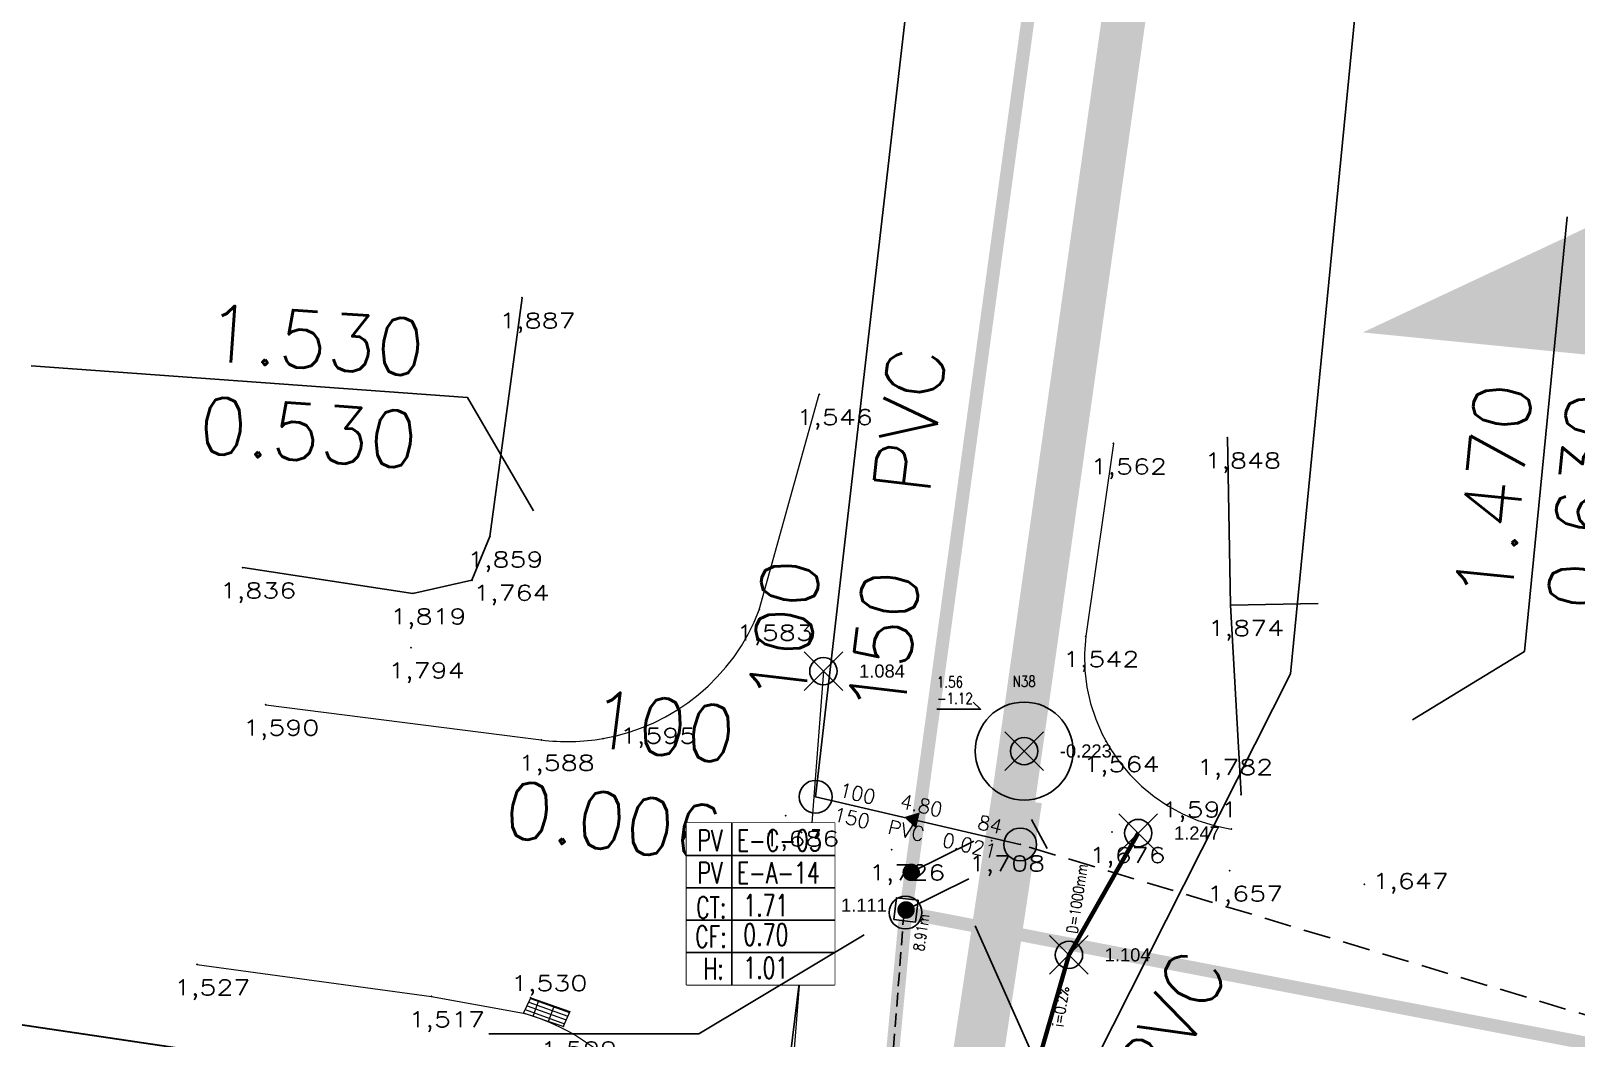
# Model space of a CAD drawing. Extents: x -160 to 364724, y -100 to 7353297.
# Drawn here: x 359270.63 to 359305.97, y 7352820.83 to 7352843.87 of the extents above; entities that cross this region are included whole.
import ezdxf
from ezdxf.enums import TextEntityAlignment as Align

# ---------------------------------------------------------------- set-up
doc = ezdxf.new("R2010")
doc.units = 0
doc.header["$LTSCALE"] = 5
for name, pattern in [('CENTER2', [1.125, 0.75, -0.125, 0.125, -0.125]), ('CONTINUO', [0]), ('DASHDOT2', [12.7, 6.35, -3.175, 0, -3.175]), ('HIDDEN', [0.375, 0.25, -0.125]), ('HIDDEN2', [0.1875, 0.125, -0.0625])]:
    doc.linetypes.add(name, pattern=pattern)
for name, color, linetype in [('0-quadras', 6, 'Continuous'), ('LIN - ADUTORA', 2, 'Continuous'), ('LIN - INDEFINIDO', 7, 'Continuous'), ('LIN - PV ESG', 4, 'Continuous'), ('LIN - REDE EXISTENTE SECUNDÁRIA', 2, 'Continuous'), ('LIN - REDE PROJETADA', 45, 'Continuous'), ('LIN-TEXTP-PV', 7, 'Continuous'), ('LT-COTAS', 7, 'CONTINUO'), ('ortofoto', 7, 'Continuous'), ('P_Eixo', 1, 'CENTER2'), ('PONTOS-AGUA_U', 7, 'Continuous'), ('PONTOS-CAIXAS', 7, 'Continuous'), ('PONTOS-CAIXAS_U', 1, 'Continuous'), ('PS_IND_COMPRIMENTO', 7, 'Continuous'), ('PS_IND_DIAMETRO', 7, 'Continuous'), ('PS_IND_INCLINACAO', 7, 'Continuous'), ('PS_PONTOS_IDENTIFICACAO_LIN', 7, 'Continuous'), ('PS_PONTOS_IDENTIFICACAO_TXT', 7, 'Continuous'), ('T-MARGEM', 7, 'Continuous'), ('TUBO_DE_CONCRETO', 2, 'Continuous'), ('TUBO_PVC', 1, 'Continuous'), ('V-NODE', 1, 'Continuous'), ('V-NODE-TEXT', 11, 'Continuous')]:
    doc.layers.add(name, color=color, linetype=linetype)
for name, color, linetype, lineweight in [('LIN - AF', 142, 'Continuous', 5), ('LT-ALINHAMENTO-PREDIAL', 4, 'DASHDOT2', 25), ('LT-B-LEAO-GRELHA', 7, 'Continuous', 0), ('LT-GUIA', 2, 'DASHDOT2', 18)]:
    doc.layers.add(name, color=color, linetype=linetype, lineweight=lineweight)
doc.styles.add('C_COTA', font='romans.shx')
doc.styles.add('ROMANS', font='ROMANS.shx', dxfattribs={"height": 2})
doc.styles.add('SABESP', font='ROMANS.shx', dxfattribs={"height": 2})
doc.styles.add('simplex', font='simplex.shx', dxfattribs={"width": 0.8})
doc.styles.get("Standard").update_dxf_attribs({"font": 'arial.ttf'})
picture_1 = doc.add_image_def('image1.tif', size_in_pixel=(14710, 13573))

# ---------------------------------------------------------------- blocks, each defined once
blk = doc.blocks.new('*U151')
at = {"color": 0, "linetype": 'ByBlock', "lineweight": -2, "transparency": 16777216}
for p, q in [((-0.707, -0.707), (0.707, 0.707)), ((-0.707, 0.707), (0.707, -0.707))]:
    blk.add_line(p, q, dxfattribs=at)
blk.add_circle((0, 0), 0.5, dxfattribs=at)
blk = doc.blocks.new('A$C16bf6896')
at = {"layer": 'V-NODE', "xscale": 0.625, "yscale": 0.625, "zscale": 0.625}
for p in [(0, 0), (4.592, -1.828, -1.307), (7.202, -3.703, 0.163), (-0.412, -5.352, 0.027), (5.617, -6.492, 0.02)]:
    blk.add_blockref('*U151', p, dxfattribs=at)
at = {"layer": 'V-NODE-TEXT', "char_height": 0.3, "attachment_point": 4}
for s, insert in [('1.084', (0.817, 0)), ('-0.223', (5.409, -1.828, -1.307)), ('1.247', (8.019, -3.703, 0.163)), ('1.111', (0.405, -5.352, 0.027)), ('1.104', (6.434, -6.492, 0.02))]:
    blk.add_mtext(s, dxfattribs=dict(at, insert=insert))
blk = doc.blocks.new('DGE001A')
at = {"color": 0}
blk.add_lwpolyline([(0, 0, 1.5, 0, 0), (1.3, 0, 0, 0, 0)], format="xyseb", dxfattribs=at)
blk = doc.blocks.new('DRE010A')
at = {"color": 0}
blk.add_line((-2.49, -0.2), (-0.5, -2.45), dxfattribs=at)
blk.add_point((0, 0), dxfattribs=at)
blk = doc.blocks.new('DGE012A')
at = {"color": 0}
blk.add_circle((0, 0), 1.5, dxfattribs=at)
blk.add_point((0, 0), dxfattribs=at)
blk = doc.blocks.new('*U239', base_point=(359281.411, 7352812.982))
at = {"linetype": 'Continuous'}
blk.add_lwpolyline([(359281.161, 7352812.732), (359281.661, 7352812.732), (359281.661, 7352813.232), (359281.161, 7352813.232)], close=True, dxfattribs=at)
blk = doc.blocks.new('*U287')
at = {"layer": 'T-MARGEM'}
blk.add_line((0, 0), (0, 0.2), dxfattribs=at)
at = {"layer": 'T-MARGEM', "const_width": 0.025, "flags": 128}
blk.add_lwpolyline([(-0.0125, 0, 1), (0.0125, 0, 1)], format="xyb", close=True, dxfattribs=at)
blk = doc.blocks.new('*U288')
at = {"layer": 'T-MARGEM'}
blk.add_line((0, 0), (0, 0.2), dxfattribs=at)
at = {"layer": 'T-MARGEM', "const_width": 0.025, "flags": 128}
blk.add_lwpolyline([(-0.0125, 0, 1), (0.0125, 0, 1)], format="xyb", close=True, dxfattribs=at)
blk = doc.blocks.new('SIMB_PONTO')
at = {"color": 0}
blk.add_point((0, 0), dxfattribs=at)
for tag in ['COTA', 'PONTO', 'DESC']:
    blk.add_attdef(tag, (0, 0), '', height=1)
blk = doc.blocks.new('*U708', base_point=(550.6981, 290.3575))
blk.add_circle((550.6981, 290.3575), 0.14)

msp = doc.modelspace()

# ---------------------------------------------------------------- hatches: boundary and pattern name
at = {"layer": 'LT-B-LEAO-GRELHA'}
h = msp.add_hatch(dxfattribs=at)
h.set_pattern_fill('GRATE', color=256, scale=3, angle=160)
h.set_pattern_definition([(160, (0, 0), (-0.0320643884368, -0.0880961831987), []), (250, (0, 0), (0.352384732795, -0.128257553747), [])])
h.paths.add_polyline_path([(359281.901, 7352821.403), (359282.066, 7352821.751), (359282.958, 7352821.437), (359282.808, 7352821.097)])

# ---------------------------------------------------------------- linework, layer by layer
at = {"const_width": 2}
msp.add_lwpolyline([(359315.413, 7352842.573), (359304.809, 7352837.608), (359338.854, 7352834.221), (359356.325, 7352793.812)], dxfattribs=at)
at = {"layer": '0-quadras', "color": 5, "lineweight": 30, "ltscale": 0.3}
msp.add_lwpolyline([(359267.568, 7352793.05), (359281.527, 7352790.566), (359283.4, 7352808.084), (359284.32, 7352817.34), (359284.054, 7352818.341), (359283.37, 7352819.03), (359282.253, 7352819.373), (359238.351, 7352825.892), (359238.64, 7352827.46), (359218.21, 7352830.95), (359218.504, 7352811.415), (359218.598, 7352805.203), (359223.825, 7352805.834), (359232.038, 7352804.644), (359244.07, 7352803.518), (359249.744, 7352801.519), (359249.539, 7352798.727), (359251.979, 7352798.139), (359252.108, 7352796.155), (359259.601, 7352794.322), (359266.585, 7352793.219)], dxfattribs=at)
at = {"layer": 'LIN - ADUTORA', "const_width": 1}
msp.add_lwpolyline([(359282.38, 7352759.029), (359286.168, 7352783.089), (359287.018, 7352787.216), (359287.759, 7352792.458), (359289.338, 7352802.197), (359291.283, 7352813.93), (359292.015, 7352818.587), (359298.873, 7352867.126), (359301.205, 7352883.106), (359303.444, 7352900.15)], dxfattribs=at)
at = {"layer": 'LIN - AF', "flags": 128}
msp.add_lwpolyline([(359288.757, 7352829.223), (359288.345, 7352823.871), (359288.019, 7352819.711), (359287.496, 7352812.893), (359287.195, 7352808.004), (359290.402, 7352807.799)], dxfattribs=at)
at = {"layer": 'LIN - AF', "const_width": 0.1, "flags": 128}
msp.add_lwpolyline([(359288.261, 7352773.982), (359289.175, 7352786.45), (359289.472, 7352792.678), (359290.116, 7352803.127), (359290.309, 7352806.797), (359290.402, 7352807.799), (359291.206, 7352811.708), (359294.374, 7352822.731), (359295.959, 7352825.52)], dxfattribs=at)
at = {"layer": 'LIN - INDEFINIDO', "color": 3}
for points in [[(359288.58, 7352826.35), (359295.98, 7352890.62)], [(359304.63, 7352882.23), (359299.44, 7352829.16), (359291.72, 7352813.86)], [(359293.26, 7352825.26), (359288.58, 7352826.35)]]:
    msp.add_lwpolyline(points, dxfattribs=at)
at = {"layer": 'LIN - INDEFINIDO', "color": 1}
for points in [[(359302.23, 7352828.11), (359304.79, 7352829.67), (359305.77, 7352839.62)], [(359282.13, 7352832.89), (359280.62, 7352835.48), (359270.64, 7352836.21)]]:
    msp.add_lwpolyline(points, dxfattribs=at)
at = {"layer": 'LIN - PV ESG'}
msp.add_circle((359290.636, 7352823.7, 1.685), 0.375, dxfattribs=at)
at = {"layer": 'LIN - REDE EXISTENTE SECUNDÁRIA'}
msp.add_line((359292.227, 7352823.394), (359305.657, 7352793.382), dxfattribs=at)
at = {"layer": 'LIN - REDE EXISTENTE SECUNDÁRIA', "flags": 128}
msp.add_lwpolyline([(359284.174, 7352789.235), (359288.426, 7352823.877)], dxfattribs=at)
at = {"layer": 'LIN - REDE PROJETADA', "color": 1, "linetype": 'Continuous', "ltscale": 3, "flags": 128}
msp.add_lwpolyline([(359290.636, 7352823.7, 0.3, 0.3, 0), (359312.015, 7352819.597, 0.3, 0.3, 0), (359334.838, 7352775.11, 0.3, 0.3, 0), (359357.232, 7352730.405, 0.3, 0.3, 0), (359368.956, 7352708.607, 0.3, 0.3, 0), (359379.344, 7352697.014, 0.3, 0.3, 0), (359392.634, 7352694.818, 0.3, 0.3, 0), (359415.572, 7352702.169, 0.3, 0.3, 0), (359440.029, 7352714.742, 0.3, 0.3, 0), (359458.938, 7352723.574, 0.3, 0.3, 0), (359493.603, 7352738.451, 0.3, 0.3, 0), (359512.657, 7352747.861, 0.3, 0.3, 0), (359538.647, 7352760.154, 0.3, 0.3, 0), (359583.691, 7352781.858, 0.3, 0.3, 0), (359629.115, 7352802.755, 0.3, 0.3, 0), (359653.998, 7352814.202, 0.3, 0.3, 0), (359678.882, 7352825.649, 0.3, 0.3, 0), (359708.724, 7352838.632, 0.3, 0.3, 0), (359738.566, 7352851.615, 0, 0, 0)], format="xyseb", dxfattribs=at)
at = {"layer": 'LIN-TEXTP-PV', "color": 6}
msp.add_lwpolyline([(359285.628, 7352825.749), (359289.015, 7352825.749), (359289.015, 7352822.049), (359285.628, 7352822.049)], close=True, dxfattribs=at)
at = {"layer": 'LT-ALINHAMENTO-PREDIAL', "color": 8, "flags": 128}
for points, elevation in [([(359275.48, 7352831.593), (359279.372, 7352831), (359280.718, 7352831.302), (359281.132, 7352832.302), (359281.866, 7352837.766)], 1.836), ([(359297.999, 7352834.566), (359298.072, 7352830.733), (359298.312, 7352826.4)], 1.848), ([(359298.072, 7352830.733), (359300.072, 7352830.771)], 1.848)]:
    msp.add_lwpolyline(points, dxfattribs=dict(at, elevation=elevation))
at = {"layer": 'LT-B-LEAO-GRELHA', "elevation": 1.501, "flags": 128}
msp.add_lwpolyline([(359281.901, 7352821.403), (359282.066, 7352821.751), (359282.958, 7352821.437), (359282.808, 7352821.097), (359281.901, 7352821.403)], dxfattribs=at)
at = {"layer": 'LT-GUIA', "flags": 128}
for points, elevation in [([(359276.005, 7352828.455), (359282.304, 7352827.65, 0.074668), (359283.716, 7352827.681, 0.265072), (359287.291, 7352830.627), (359288.663, 7352835.559)], 1.59), ([(359295.391, 7352834.432), (359294.758, 7352830.022, 0.404828), (359298.084, 7352825.611, 5.466485)], 1.562)]:
    msp.add_lwpolyline(points, format="xyb", dxfattribs=dict(at, elevation=elevation))
at = {"layer": 'P_Eixo', "color": 1, "linetype": 'HIDDEN', "ltscale": 0.5}
msp.add_line((359312.015, 7352819.597, 1.685), (359293.26, 7352825.26), dxfattribs=at)
at = {"layer": 'PS_PONTOS_IDENTIFICACAO_LIN', "linetype": 'Continuous'}
msp.add_lwpolyline([(359292.18, 7352828.516), (359292.353, 7352828.35), (359291.353, 7352828.35)], dxfattribs=at)
at = {"layer": 'TUBO_DE_CONCRETO', "const_width": 1.16}
msp.add_lwpolyline([(359292.183, 7352819.694), (359293.181, 7352826.288)], dxfattribs=at)
at = {"layer": 'TUBO_PVC', "const_width": 0.3}
msp.add_lwpolyline([(359290.682, 7352824.009), (359297.385, 7352872.984)], dxfattribs=at)

# ---------------------------------------------------------------- block references
at = {"layer": 'LIN - INDEFINIDO', "color": 2, "xscale": 0.25, "yscale": 0.25}
for name, p, rotation in [('DGE012A', (359288.58, 7352826.35), 83.43193966300001), ('DGE001A', (359290.92, 7352825.81), 166.92203411), ('DGE012A', (359293.26, 7352825.26), 166.88920821), ('DRE010A', (359293.26, 7352825.26), 166.88921063)]:
    msp.add_blockref(name, p, dxfattribs=dict(at, rotation=rotation))
at = {"layer": 'LT-COTAS'}
ref = msp.add_blockref('SIMB_PONTO', (359281.866, 7352837.766, 1.887), dxfattribs=at)
ref.add_attrib('COTA', '1,887', dxfattribs={"layer": '0', "color": 8, "height": 0.35, "style": 'simplex', "width": 1.3125, "flags": 8}).set_placement((359281.341, 7352837.066), (359283.091, 7352837.066), align=Align.FIT)
for p in [(359281.866, 7352837.766, 1.887), (359288.663, 7352835.559, 1.546), (359295.391, 7352834.432, 1.562), (359297.999, 7352834.566, 1.848), (359281.132, 7352832.302, 1.859), (359275.48, 7352831.593, 1.836), (359280.718, 7352831.302, 1.764), (359279.372, 7352831, 1.819), (359287.291, 7352830.627, 1.583), (359298.072, 7352830.733, 1.874), (359294.758, 7352830.022, 1.542), (359279.329, 7352829.763, 1.794), (359276.005, 7352828.455, 1.59), (359282.304, 7352827.65, 1.588), (359283.716, 7352827.681, 1.595), (359295.219, 7352827.621, 1.564), (359298.312, 7352826.4, 1.782), (359298.084, 7352825.611, 1.591), (359292.604, 7352825.349, 1.708), (359295.36, 7352825.54, 1.676), (359290.321, 7352825.14, 1.726), (359298.049, 7352824.658, 1.657), (359301.126, 7352824.347, 1.647), (359274.429, 7352822.513, 1.527), (359279.794, 7352821.782, 1.517), (359282.066, 7352821.751, 1.53), (359282.808, 7352821.097, 1.5)]:
    msp.add_blockref('SIMB_PONTO', p, dxfattribs=at)
ref = msp.add_blockref('SIMB_PONTO', (359288.663, 7352835.559, 1.546), dxfattribs=at)
ref.add_attrib('COTA', '1,546', dxfattribs={"layer": '0', "color": 8, "height": 0.35, "style": 'simplex', "width": 1.329114, "flags": 8}).set_placement((359288.138, 7352834.859), (359289.888, 7352834.859), align=Align.FIT)
ref = msp.add_blockref('SIMB_PONTO', (359295.391, 7352834.432, 1.562), dxfattribs=at)
ref.add_attrib('COTA', '1,562', dxfattribs={"layer": '0', "color": 8, "height": 0.35, "style": 'simplex', "width": 1.3125, "flags": 8}).set_placement((359294.866, 7352833.732), (359296.616, 7352833.732), align=Align.FIT)
ref = msp.add_blockref('SIMB_PONTO', (359297.999, 7352834.566, 1.848), dxfattribs=at)
ref.add_attrib('COTA', '1,848', dxfattribs={"layer": '0', "color": 8, "height": 0.35, "style": 'simplex', "width": 1.3125, "flags": 8}).set_placement((359297.474, 7352833.866), (359299.224, 7352833.866), align=Align.FIT)
ref = msp.add_blockref('SIMB_PONTO', (359281.132, 7352832.302, 1.859), dxfattribs=at)
ref.add_attrib('COTA', '1,859', dxfattribs={"layer": '0', "color": 8, "height": 0.35, "style": 'simplex', "width": 1.329114, "flags": 8}).set_placement((359280.607, 7352831.602), (359282.357, 7352831.602), align=Align.FIT)
ref = msp.add_blockref('SIMB_PONTO', (359275.48, 7352831.593, 1.836), dxfattribs=at)
ref.add_attrib('COTA', '1,836', dxfattribs={"layer": '0', "color": 8, "height": 0.35, "style": 'simplex', "width": 1.329114, "flags": 8}).set_placement((359274.955, 7352830.893), (359276.705, 7352830.893), align=Align.FIT)
ref = msp.add_blockref('SIMB_PONTO', (359280.718, 7352831.302, 1.764), dxfattribs=at)
ref.add_attrib('COTA', '1,764', dxfattribs={"layer": '0', "color": 8, "height": 0.35, "style": 'simplex', "width": 1.296296, "flags": 8}).set_placement((359280.746, 7352830.84), (359282.496, 7352830.84), align=Align.FIT)
ref = msp.add_blockref('SIMB_PONTO', (359279.372, 7352831, 1.819), dxfattribs=at)
ref.add_attrib('COTA', '1,819', dxfattribs={"layer": '0', "color": 8, "height": 0.35, "style": 'simplex', "width": 1.4, "flags": 8}).set_placement((359278.847, 7352830.3), (359280.597, 7352830.3), align=Align.FIT)
ref = msp.add_blockref('SIMB_PONTO', (359287.291, 7352830.627, 1.583), dxfattribs=at)
ref.add_attrib('COTA', '1,583', dxfattribs={"layer": '0', "color": 8, "height": 0.35, "style": 'simplex', "width": 1.3125, "flags": 8}).set_placement((359286.766, 7352829.927), (359288.516, 7352829.927), align=Align.FIT)
ref = msp.add_blockref('SIMB_PONTO', (359298.072, 7352830.733, 1.874), dxfattribs=at)
ref.add_attrib('COTA', '1,874', dxfattribs={"layer": '0', "color": 8, "height": 0.35, "style": 'simplex', "width": 1.296296, "flags": 8}).set_placement((359297.547, 7352830.033), (359299.297, 7352830.033), align=Align.FIT)
ref = msp.add_blockref('SIMB_PONTO', (359294.758, 7352830.022, 1.542), dxfattribs=at)
ref.add_attrib('COTA', '1,542', dxfattribs={"layer": '0', "color": 8, "height": 0.35, "style": 'simplex', "width": 1.3125, "flags": 8}).set_placement((359294.233, 7352829.322), (359295.983, 7352829.322), align=Align.FIT)
ref = msp.add_blockref('SIMB_PONTO', (359279.329, 7352829.763, 1.794), dxfattribs=at)
ref.add_attrib('COTA', '1,794', dxfattribs={"layer": '0', "color": 8, "height": 0.35, "style": 'simplex', "width": 1.296296, "flags": 8}).set_placement((359278.804, 7352829.063), (359280.554, 7352829.063), align=Align.FIT)
ref = msp.add_blockref('SIMB_PONTO', (359276.005, 7352828.455, 1.59), dxfattribs=at)
ref.add_attrib('COTA', '1,590', dxfattribs={"layer": '0', "color": 8, "height": 0.35, "style": 'simplex', "width": 1.3125, "flags": 8}).set_placement((359275.48, 7352827.755), (359277.23, 7352827.755), align=Align.FIT)
ref = msp.add_blockref('SIMB_PONTO', (359283.716, 7352827.681, 1.595), dxfattribs=at)
ref.add_attrib('COTA', '1,595', dxfattribs={"layer": '0', "color": 8, "height": 0.35, "style": 'simplex', "width": 1.3125, "flags": 8}).set_placement((359284.102, 7352827.572), (359285.852, 7352827.572), align=Align.FIT)
ref = msp.add_blockref('SIMB_PONTO', (359282.304, 7352827.65, 1.588), dxfattribs=at)
ref.add_attrib('COTA', '1,588', dxfattribs={"layer": '0', "color": 8, "height": 0.35, "style": 'simplex', "width": 1.3125, "flags": 8}).set_placement((359281.779, 7352826.95), (359283.529, 7352826.95), align=Align.FIT)
ref = msp.add_blockref('SIMB_PONTO', (359295.219, 7352827.621, 1.564), dxfattribs=at)
ref.add_attrib('COTA', '1,564', dxfattribs={"layer": '0', "color": 8, "height": 0.35, "style": 'simplex', "width": 1.296296, "flags": 8}).set_placement((359294.694, 7352826.921), (359296.444, 7352826.921), align=Align.FIT)
ref = msp.add_blockref('SIMB_PONTO', (359298.312, 7352826.4, 1.782), dxfattribs=at)
ref.add_attrib('COTA', '1,782', dxfattribs={"layer": '0', "color": 8, "height": 0.35, "style": 'simplex', "width": 1.3125, "flags": 8}).set_placement((359297.296, 7352826.854), (359299.046, 7352826.854), align=Align.FIT)
ref = msp.add_blockref('SIMB_PONTO', (359298.084, 7352825.611, 1.591), dxfattribs=at)
ref.add_attrib('COTA', '1,591', dxfattribs={"layer": '0', "color": 8, "height": 0.35, "style": 'simplex', "width": 1.478873, "flags": 8}).set_placement((359296.484, 7352825.883, 1.782), (359298.234, 7352825.883, 1.782), align=Align.FIT)
ref = msp.add_blockref('SIMB_PONTO', (359292.604, 7352825.349, 1.708), dxfattribs=at)
ref.add_attrib('COTA', '1,708', dxfattribs={"layer": '0', "color": 8, "height": 0.35, "style": 'simplex', "width": 1.3125, "flags": 8}).set_placement((359292.079, 7352824.649), (359293.829, 7352824.649), align=Align.FIT)
ref = msp.add_blockref('SIMB_PONTO', (359295.36, 7352825.54, 1.676), dxfattribs=at)
ref.add_attrib('COTA', '1,676', dxfattribs={"layer": '0', "color": 8, "height": 0.35, "style": 'simplex', "width": 1.329114, "flags": 8}).set_placement((359294.835, 7352824.84), (359296.585, 7352824.84), align=Align.FIT)
ref = msp.add_blockref('SIMB_PONTO', (359290.321, 7352825.14, 1.726), dxfattribs=at)
ref.add_attrib('COTA', '1,726', dxfattribs={"layer": '0', "color": 8, "height": 0.35, "style": 'simplex', "width": 1.329114, "flags": 8}).set_placement((359289.796, 7352824.44), (359291.546, 7352824.44), align=Align.FIT)
ref = msp.add_blockref('SIMB_PONTO', (359298.049, 7352824.658, 1.657), dxfattribs=at)
ref.add_attrib('COTA', '1,657', dxfattribs={"layer": '0', "color": 8, "height": 0.35, "style": 'simplex', "width": 1.3125, "flags": 8}).set_placement((359297.524, 7352823.958), (359299.274, 7352823.958), align=Align.FIT)
ref = msp.add_blockref('SIMB_PONTO', (359301.126, 7352824.347, 1.647), dxfattribs=at)
ref.add_attrib('COTA', '1,647', dxfattribs={"layer": '0', "color": 8, "height": 0.35, "style": 'simplex', "width": 1.3125, "flags": 8}).set_placement((359301.312, 7352824.247), (359303.062, 7352824.247), align=Align.FIT)
ref = msp.add_blockref('SIMB_PONTO', (359274.429, 7352822.513, 1.527), dxfattribs=at)
ref.add_attrib('COTA', '1,527', dxfattribs={"layer": '0', "color": 8, "height": 0.35, "style": 'simplex', "width": 1.3125, "flags": 8}).set_placement((359273.904, 7352821.813), (359275.654, 7352821.813), align=Align.FIT)
ref = msp.add_blockref('SIMB_PONTO', (359282.066, 7352821.751, 1.53), dxfattribs=at)
ref.add_attrib('COTA', '1,530', dxfattribs={"layer": '0', "color": 8, "height": 0.35, "style": 'simplex', "width": 1.3125, "flags": 8}).set_placement((359281.611, 7352821.91), (359283.361, 7352821.91), align=Align.FIT)
ref = msp.add_blockref('SIMB_PONTO', (359279.794, 7352821.782, 1.517), dxfattribs=at)
ref.add_attrib('COTA', '1,517', dxfattribs={"layer": '0', "color": 8, "height": 0.35, "style": 'simplex', "width": 1.381579, "flags": 8}).set_placement((359279.269, 7352821.082), (359281.019, 7352821.082), align=Align.FIT)
ref = msp.add_blockref('SIMB_PONTO', (359282.808, 7352821.097, 1.5), dxfattribs=at)
ref.add_attrib('COTA', '1,500', dxfattribs={"layer": '0', "color": 8, "height": 0.35, "style": 'simplex', "width": 1.3125, "flags": 8}).set_placement((359282.283, 7352820.397), (359284.033, 7352820.397), align=Align.FIT)
at = {"layer": 'PONTOS-AGUA_U', "xscale": 8, "yscale": 8, "zscale": 8}
msp.add_blockref('*U708', (359293.349, 7352827.395), dxfattribs=at)
at = {"layer": 'PONTOS-CAIXAS', "rotation": 353.416476127802}
msp.add_blockref('*U239', (359290.648, 7352823.761), dxfattribs=at)
at = {"layer": 'PONTOS-CAIXAS_U', "xscale": 7.999999999999999, "yscale": 7.999999999999999, "zscale": 7.999999999999999, "rotation": 296.3702818064322}
for name, p in [('*U288', (359290.766, 7352824.621)), ('*U287', (359290.648, 7352823.761))]:
    msp.add_blockref(name, p, dxfattribs=at)
at = {"layer": 'V-NODE-TEXT'}
msp.add_blockref('A$C16bf6896', (359288.757, 7352829.223, 1.084), dxfattribs=at)

# ---------------------------------------------------------------- texts
at = {"layer": 'LIN - INDEFINIDO', "color": 2, "style": 'SABESP'}
for s, p in [('1.530', (359279.64, 7352836.61)), ('0.530', (359279.48, 7352834.5))]:
    msp.add_text(s, height=1.3, rotation=-4.1786, dxfattribs=at).set_placement(p, align=Align.MIDDLE_RIGHT)
at = {"layer": 'LIN - INDEFINIDO', "color": 1, "style": 'SABESP'}
for s, height, rotation, p in [('150  PVC', 1.3, 83.4319, (359289.95, 7352828.21)), ('100', 1.3, 83.4319, (359287.67, 7352828.47)), ('100', 0.325, -13.1108, (359289.13, 7352826.52)), ('150  PVC', 0.325, -13.1108, (359289, 7352825.96)), ('200  PVC', 1.3, 63.2256, (359293.65, 7352815.13))]:
    msp.add_text(s, height=height, rotation=rotation, dxfattribs=at).set_placement(p, align=Align.MIDDLE_LEFT)
at = {"layer": 'LIN - INDEFINIDO', "color": 2, "style": 'SABESP'}
for s, p in [('1.470', (359303.84, 7352830.83)), ('0.630', (359305.95, 7352830.62))]:
    msp.add_text(s, height=1.3, rotation=84.4069, dxfattribs=at).set_placement(p, align=Align.MIDDLE_LEFT)
at = {"layer": 'LIN - INDEFINIDO', "color": 1, "style": 'SABESP'}
for s, height, rotation, p in [('100', 1.3, -7.2119, (359286.74, 7352827.74)), ('0.006', 1.3, -7.2119, (359286.45, 7352825.46)), ('84', 0.325, -13.1108, (359292.84, 7352825.65)), ('0.021', 0.325, -13.1108, (359292.71, 7352825.09))]:
    msp.add_text(s, height=height, rotation=rotation, dxfattribs=at).set_placement(p, align=Align.MIDDLE_RIGHT)
msp.add_text('4.80', height=0.325, rotation=-13.1108, dxfattribs=at).set_placement((359291, 7352826.15), align=Align.MIDDLE_CENTER)
at = {"layer": 'PS_IND_COMPRIMENTO', "style": 'ROMANS', "width": 0.8}
msp.add_text('8.91m', height=0.25, rotation=81.3878, dxfattribs=at).set_placement((359290.996, 7352823.246), align=Align.MIDDLE_CENTER)
at = {"layer": 'PS_IND_DIAMETRO', "style": 'ROMANS', "width": 0.8}
msp.add_text('D=1000mm', height=0.25, rotation=81.3878, dxfattribs=at).set_placement((359294.562, 7352824.021), align=Align.MIDDLE_CENTER)
at = {"layer": 'PS_IND_INCLINACAO', "style": 'ROMANS', "width": 0.8}
msp.add_text('i=0.2%', height=0.25, rotation=81.3878, dxfattribs=at).set_placement((359294.188, 7352821.549), align=Align.MIDDLE_CENTER)
at = {"layer": 'PS_PONTOS_IDENTIFICACAO_TXT', "style": 'ROMANS', "width": 0.8}
for s, p in [('1.56', (359291.353, 7352828.85)), ('-1.12', (359291.353, 7352828.475))]:
    msp.add_text(s, height=0.25, dxfattribs=at).set_placement(p)
msp.add_text('N38', height=0.25, dxfattribs=at).set_placement((359293.349, 7352828.865), align=Align.CENTER)

# ---------------------------------------------------------------- next in the draw order: wipeouts: each hides what was drawn before it
at = {"color": 6}
msp.add_wipeout([(359285.628, 7352825.749), (359285.628, 7352822.049), (359289.015, 7352822.049), (359289.015, 7352825.749)], dxfattribs=at).dxf.layer = 'LIN-TEXTP-PV'

# ---------------------------------------------------------------- next in the draw order: linework, layer by layer
at = {"layer": 'LIN-TEXTP-PV', "color": 6}
for p, q in [((359286.663, 7352825.749), (359286.663, 7352822.049)), ((359285.628, 7352825.009), (359289.015, 7352825.009)), ((359285.628, 7352824.269), (359289.015, 7352824.269)), ((359285.628, 7352823.529), (359289.015, 7352823.529)), ((359285.628, 7352822.789), (359289.015, 7352822.789))]:
    msp.add_line(p, q, dxfattribs=at)
at = {"layer": 'LT-GUIA', "elevation": 1.527, "flags": 128}
msp.add_lwpolyline([(359274.429, 7352822.513), (359279.794, 7352821.782), (359281.901, 7352821.403, -0.175377), (359284.701, 7352819.381, -0.114271), (359285.654, 7352815.735), (359284.544, 7352807.929)], format="xyb", dxfattribs=at)
at = {"layer": 'P_Eixo', "color": 1, "linetype": 'HIDDEN2', "ltscale": 0.5, "flags": 128}
msp.add_lwpolyline([(359290.602, 7352823.732), (359287.134, 7352778.385), (359278.894, 7352733.428), (359276.926, 7352692.908), (359276.424, 7352643.555), (359275.887, 7352589.752), (359277.551, 7352545.469), (359276.867, 7352505.597), (359277.842, 7352457.728), (359277.647, 7352423.209), (359277.161, 7352411.589), (359279.5, 7352389.378), (359286.267, 7352368.996), (359296.599, 7352348.041)], dxfattribs=at)
at = {"layer": 'PS_PONTOS_IDENTIFICACAO_LIN', "linetype": 'Continuous'}
msp.add_lwpolyline([(359289.691, 7352823.189), (359285.909, 7352820.929), (359281.109, 7352820.929)], dxfattribs=at)
at = {"layer": 'TUBO_PVC', "const_width": 0.3}
msp.add_lwpolyline([(359287.069, 7352785.732), (359290.624, 7352823.512)], dxfattribs=at)

# ---------------------------------------------------------------- next in the draw order: block references
at = {"layer": 'LT-COTAS'}
ref = msp.add_blockref('SIMB_PONTO', (359287.898, 7352825.916, 1.686), dxfattribs=at)
ref.add_attrib('COTA', '1,686', dxfattribs={"layer": '0', "color": 8, "height": 0.35, "style": 'simplex', "width": 1.329114, "flags": 8}).set_placement((359287.373, 7352825.216), (359289.123, 7352825.216), align=Align.FIT)
msp.add_blockref('SIMB_PONTO', (359287.898, 7352825.916, 1.686), dxfattribs=at)

# ---------------------------------------------------------------- next in the draw order: texts
at = {"layer": 'LIN-TEXTP-PV', "color": 6, "style": 'C_COTA', "width": 0.7}
for s, p in [('PV', (359285.877, 7352825.107)), ('E-C-03', (359286.779, 7352825.107)), ('PV', (359285.877, 7352824.367)), ('E-A-14', (359286.779, 7352824.367)), ('CT:', (359285.847, 7352823.574)), ('1.71', (359286.926, 7352823.621)), ('CF:', (359285.824, 7352822.904)), ('0.70', (359286.926, 7352822.95)), ('H:', (359286.011, 7352822.173)), ('1.01', (359286.926, 7352822.189))]:
    msp.add_text(s, height=0.49, dxfattribs=at).set_placement(p)

# ---------------------------------------------------------------- next in the draw order: pictures from other files: only their frames are drawn
image = msp.add_image(picture_1, insert=(359073.892, 7352258.636), size_in_units=(734.398, 677.634), dxfattribs=dict(fade=70))
image.dxf.flags = 14
at = {"layer": 'ortofoto'}
image = msp.add_image(picture_1, insert=(359073.892, 7352258.636), size_in_units=(734.398, 677.634), dxfattribs=dict(at, fade=29))
image.dxf.flags = 14

doc.saveas('drawing.dxf')
